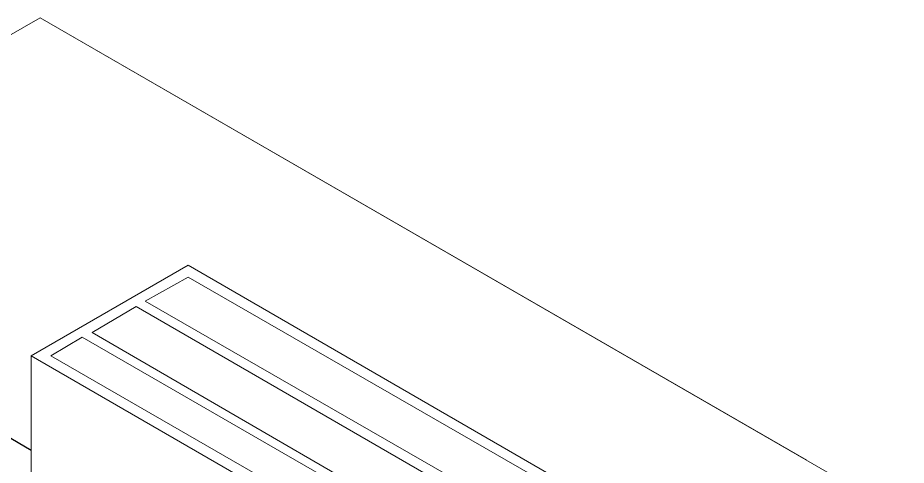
# Model space of a CAD drawing. Header units: millimetres. Extents: x 821 to 906, y 83 to 185.
# Drawn here: x 896.697 to 898.151, y 89.277 to 90.01 of the extents above; entities that cross this region are included whole.
import ezdxf

# ---------------------------------------------------------------- set-up
doc = ezdxf.new("R2010")
doc.units = ezdxf.units.MM
doc.layers.add('C.EMPOTRADO EN PARED Y TECHO', color=210, linetype='Continuous', lineweight=40)

# ---------------------------------------------------------------- blocks, each defined once
blk = doc.blocks.new('htrhfdhdfhfd')
at = {"color": 7, "linetype": 'Continuous', "lineweight": 5, "true_color": 0x000007}
for points in [[(462.6626, 127.7444), (462.1372, 127.4427), (462.1372, 127.4427)], [(467.0847, 125.1903), (462.6626, 127.7444), (464.3566, 126.7665)], [(462.9892, 127.1974), (462.6427, 126.9969), (462.6427, 126.9969)], [(463.9455, 126.2046), (463.9455, 126.6438), (462.9892, 127.1974)], [(462.9892, 127.1709), (462.8947, 127.1179), (463.8096, 126.5908)], [(462.9892, 127.1709), (463.9024, 126.6455), (463.9024, 126.6455)], [(462.8748, 127.1063), (462.777, 127.0483), (462.777, 127.0483)], [(462.8748, 127.1063), (463.788, 126.5776), (463.788, 126.5776)], [(462.777, 127.0483), (463.6886, 126.5195), (463.6886, 126.5195)], [(462.7555, 127.0383), (462.6858, 126.9969), (462.6858, 126.9969)], [(462.7555, 127.0383), (463.6704, 126.5096), (463.6704, 126.5096)], [(463.9455, 125.7836), (463.5991, 125.5847), (463.5991, 126.4433), (462.6427, 126.9969)], [(462.6427, 126.1665), (462.6427, 126.3604), (462.6427, 126.9969)], [(462.6858, 126.9969), (463.5991, 126.4698), (463.5991, 126.4698)]]:
    blk.add_lwpolyline(points, dxfattribs=at)
at = {"color": 7, "linetype": 'Continuous', "lineweight": -2, "true_color": 0x000007}
blk.add_lwpolyline([(462.6427, 126.788), (462.3991, 126.9306), (461.6831, 127.3416)], dxfattribs=at)

msp = doc.modelspace()

# ---------------------------------------------------------------- block references
at = {"layer": 'C.EMPOTRADO EN PARED Y TECHO', "lineweight": 25, "xscale": 0.7403935568954524, "yscale": 0.7403935568954524, "zscale": 0.7403935568954524}
msp.add_blockref('htrhfdhdfhfd', (554.1815, -4.5713), dxfattribs=at)

doc.saveas('drawing.dxf')
